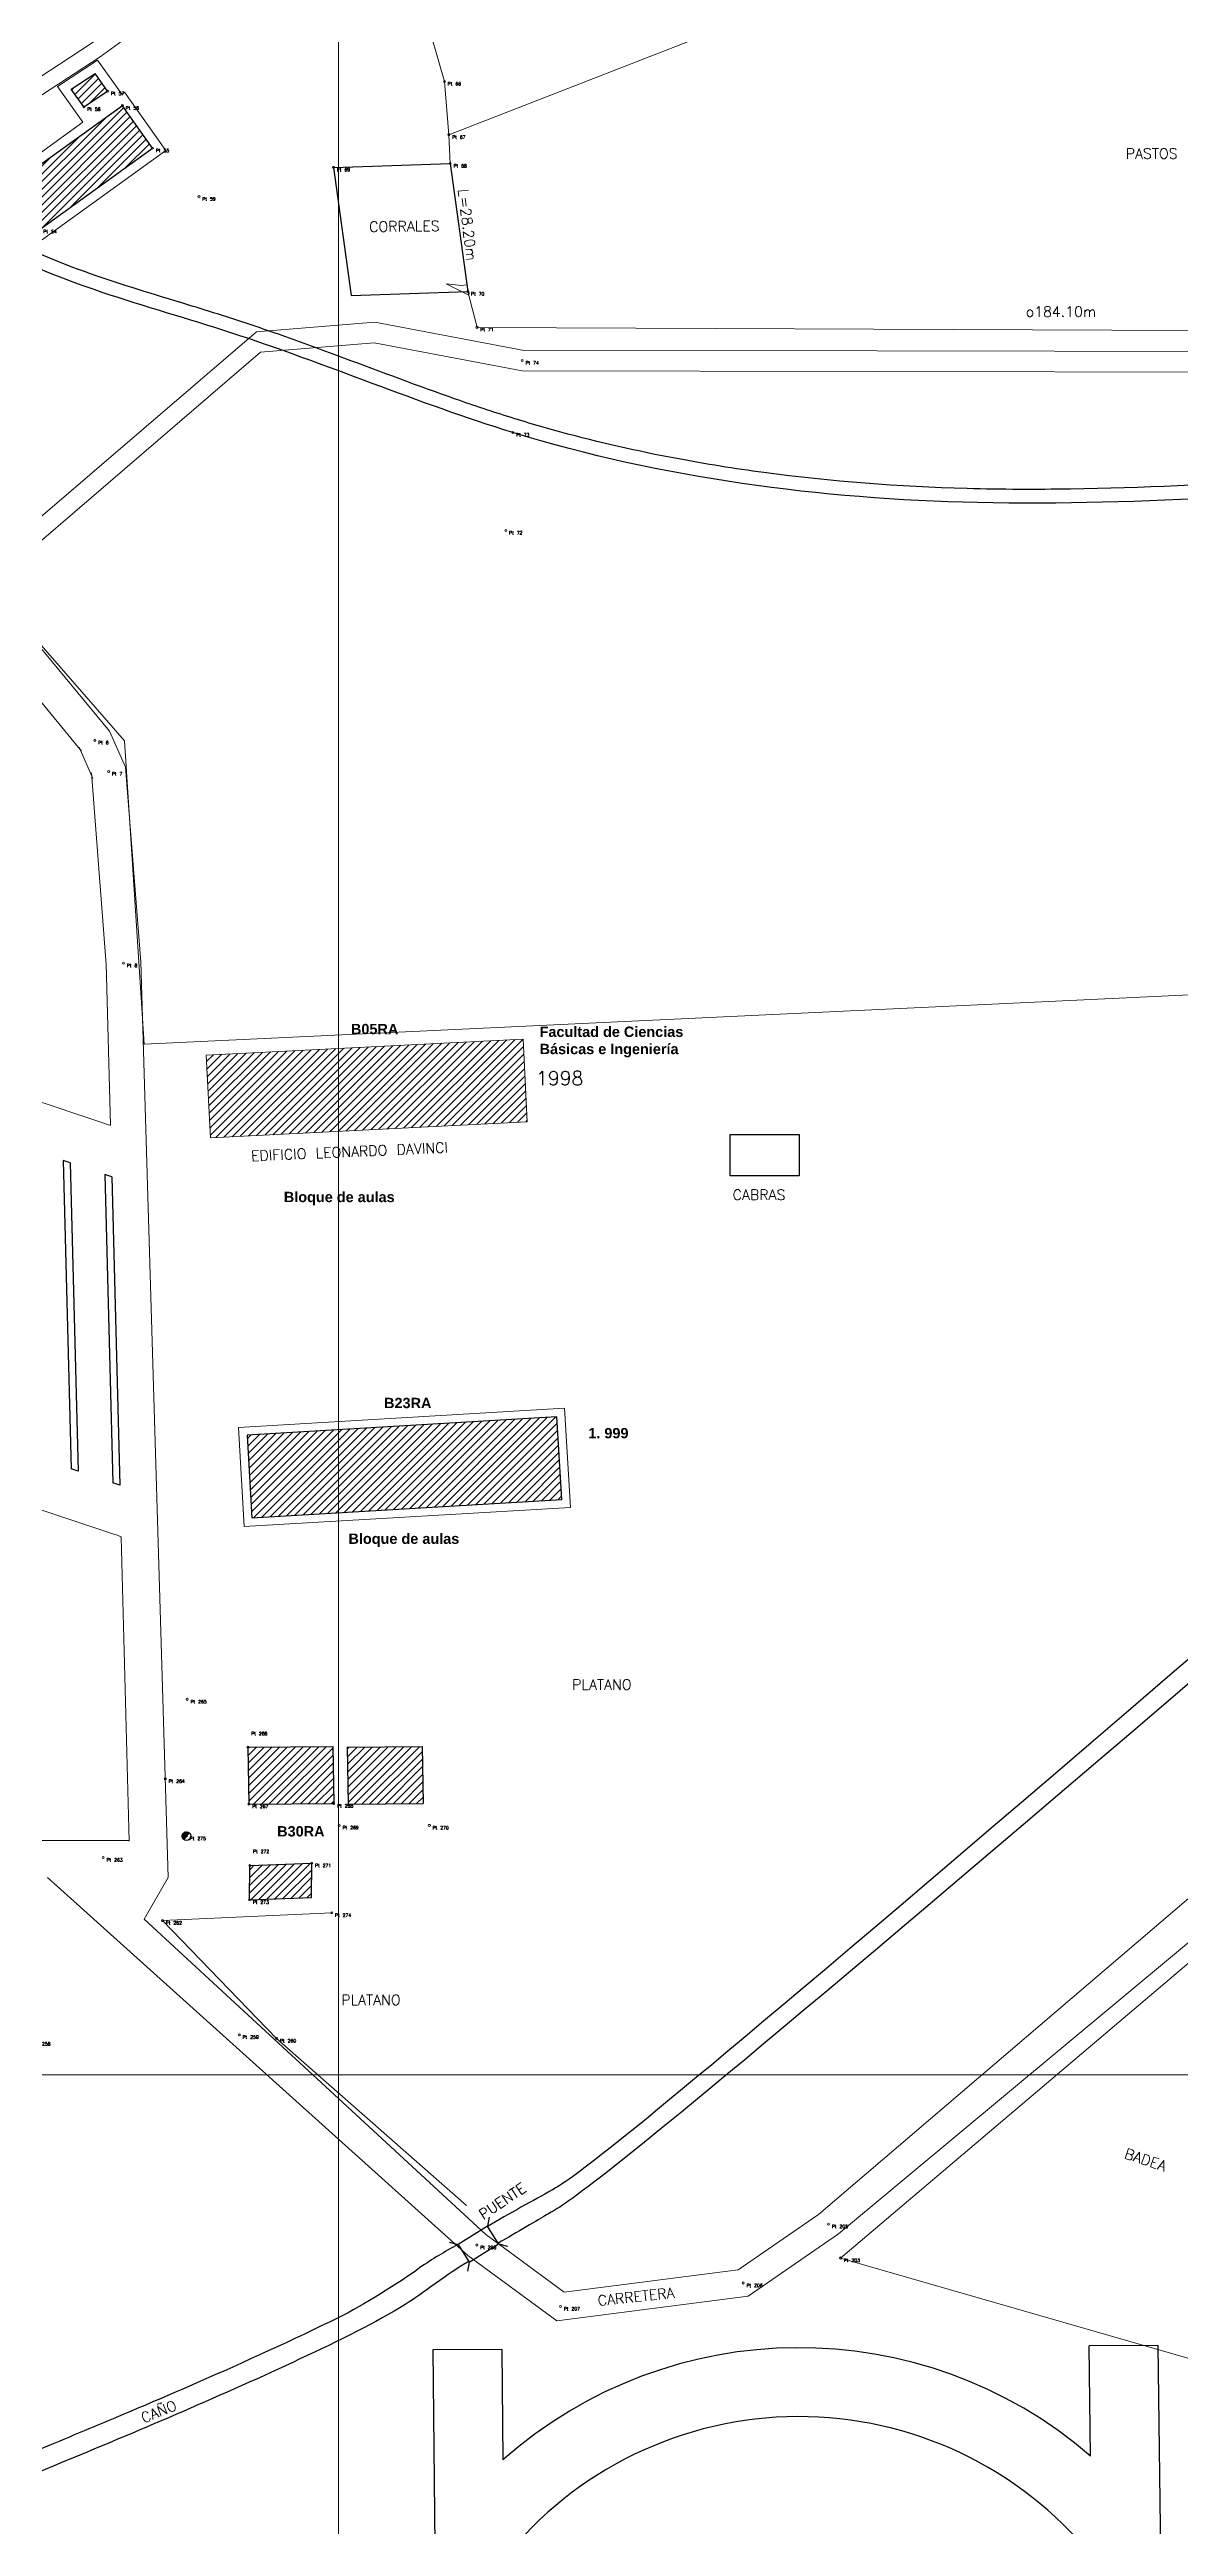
# Model space of a CAD drawing. Header units: metres. Extents: x -38 to 1057472, y -19 to 977469.
# Drawn here: x 1054758.1 to 1054922.1, y 942134.5 to 942493.8 of the extents above; entities that cross this region are included whole.
import ezdxf

# ---------------------------------------------------------------- set-up
doc = ezdxf.new("R2010")
doc.units = ezdxf.units.M
doc.header["$LTSCALE"] = 0.0005
for name, color, linetype, lineweight in [('ACHURADOS', 3, 'CONTINUOUS', 15), ('anden', 3, 'CONTINUOUS', 9), ('CASAS', 7, 'CONTINUOUS', 15), ('CAÑO', 5, 'CONTINUOUS', 25), ('cerca', 4, 'CERCA', 20), ('CONT-MNR', 44, 'CONTINUOUS', 15), ('COORD', 7, 'CONTINUOUS', 9), ('MURO', 7, 'CONTINUOUS', 30), ('puntos barcelona', 3, 'CONTINUOUS', 13), ('TEXTO', 7, 'CONTINUOUS', 15), ('textos', 7, 'CONTINUOUS', 15), ('via', 236, 'CONTINUOUS', 20)]:
    doc.layers.add(name, color=color, linetype=linetype, lineweight=lineweight)
doc.layers.add('PASTOS', color=3, linetype='CONTINUOUS')
doc.styles.add('1.2mm1250', font='txt.shx', dxfattribs={"height": 0.5})
doc.styles.get("Standard").update_dxf_attribs({"font": 'txt.shx', "height": 1.5})
doc.linetypes.add('CERCA', pattern='A,19.873597,-1.500118,["x",Standard,S=1.5,R=0,X=0,Y=-0.44232],-2.673653,19.873597', length=43.920965)
pattern_1 = [(45, (0, 0), (-0.561266007566822, 0.5612660075668221), [])]

# ---------------------------------------------------------------- blocks, each defined once
blk = doc.blocks.new('poste')
at = {"layer": 'MURO'}
for p, q in [((-0.3186472421512008, 0.02964845451060683), (-0.1010456285439432, 0.3036525591742247)), ((-0.3169847764074802, -0.04399712837766856), (-0.02893716748803854, 0.3187126230914146)), ((-0.3018932999111712, -0.1061863044742495), (0.03505399194546044, 0.3180979619501159)), ((-0.2782940501347184, -0.1580111305229366), (0.09087696252390742, 0.3068492682650685)), ((-0.2518935832194984, -0.1973948288941756), (0.1352165041025728, 0.2900544651784003)), ((-0.2226923506241292, -0.2298330104677007), (0.1734253247268498, 0.2689586445922032)), ((-0.1895442169625312, -0.2578528369776905), (0.2082244970370084, 0.2430178071372211))]:
    blk.add_line(p, q, dxfattribs=at)
blk.add_circle((0, 0), 0.3200235862362424, dxfattribs=at)

msp = doc.modelspace()

# ---------------------------------------------------------------- hatches: boundary and pattern name
at = {"layer": 'ACHURADOS'}
h = msp.add_hatch(dxfattribs=at)
h.set_pattern_fill('ANSI31', color=256, scale=0.25, style=0)
h.set_pattern_definition(pattern_1)
h.paths.add_polyline_path([(1054826.783051283, 942350.2230800996), (1054780.84231292, 942347.888865308), (1054781.451238518, 942335.9043248656), (1054827.39197688, 942338.2385396573)])
h = msp.add_hatch(dxfattribs=at)
h.set_pattern_fill('ANSI31', color=256, scale=0.25, style=0)
h.set_pattern_definition(pattern_1)
h.paths.add_polyline_path([(1054831.678769187, 942295.4166855129), (1054786.75608877, 942292.7798722627), (1054787.45923897, 942280.8004908182), (1054832.381919387, 942283.4373040684)])
h = msp.add_hatch(dxfattribs=at)
h.set_pattern_fill('ANSI31', color=256, scale=0.25, style=0)
h.set_pattern_definition(pattern_1)
h.paths.add_polyline_path([(1054799.19, 942247.6100000001), (1054787.029996832, 942247.5309747966, -0.4111564688529659), (1054786.882542008, 942247.3800215409), (1054787.017457992, 942239.4199784591, -0.4172772784885627), (1054787.169996832, 942239.2709747966), (1054799.180003168, 942239.3490252034, -0.4111564688529659), (1054799.327457992, 942239.4999784591)])
h.paths.add_polyline_path([(1054812.165154062, 942247.6007120145), (1054801.284342832, 942247.5299999998), (1054801.424342833, 942239.2699999999), (1054812.305154062, 942239.3407120142)])
h.paths.add_polyline_path([(1054796.128800038, 942230.5600047997, -0.4008613252653057), (1054795.98010716, 942230.7043310828), (1054787.28989284, 942230.3756689172, -0.4276930654185087), (1054787.138800038, 942230.2200047998), (1054787.101199962, 942225.5199952002, -0.4008613252653057), (1054787.24989284, 942225.3756689172), (1054796.09, 942225.7099999998)])
at = {"layer": 'anden'}
h = msp.add_hatch(dxfattribs=at)
h.set_pattern_fill('ANSI31', color=256, scale=0.25, style=0)
h.set_pattern_definition([(45, (1054752.34, 942467.69), (-0.561266007566822, 0.5612660075668221), [])])
h.paths.add_polyline_path([(1054768.67, 942485.61), (1054752.34, 942473.83), (1054756.73, 942467.69), (1054773.04, 942479.44)])
h.paths.add_polyline_path([(1054763.08, 942485.43), (1054761.259360973, 942488.0005589924), (1054764.709360973, 942490.2805589923), (1054766.53, 942487.71)])

# ---------------------------------------------------------------- linework, layer by layer
for p, q in [((1054759.281171916, 942488.3713363183), (1054765.068361046, 942492.1959134822)), ((1054768.564299354, 942487.2600005841), (1054765.068361046, 942492.1959134822)), ((1054762.9412419, 942483.2036860209), (1054759.281171916, 942488.3713363183)), ((1054768.996248469, 942487.5715964553), (1054768.564299354, 942487.2600005838)), ((1054774.985159324, 942479.1158573326), (1054768.996248469, 942487.5715964553)), ((1054762.9412419, 942483.2036860208), (1054750.39031384, 942474.1498016032)), ((1054756.408334214, 942465.7327981644), (1054774.985159324, 942479.1158573326))]:
    msp.add_line(p, q, dxfattribs=at)
at = {"layer": 'anden', "flags": 128}
for points in [[(1054713.319215754, 942429.4162948317), (1054717.439142703, 942443.4703562738), (1054738.648017836, 942459.8659990625), (1054734.670034672, 942464.8955783675), (1054740.13793295, 942478.8959052037), (1054753.457914041, 942487.633427164), (1054764.131370953, 942494.6066306137), (1054776.911561922, 942503.9144851556), (1054793.851627314, 942514.5706793553), (1054806.686204524, 942522.3810243694), (1054822.403931166, 942531.2148580846), (1054851.425121754, 942547.514767672), (1054866.159201101, 942557.6051127337), (1054881.548126766, 942568.1187476517), (1054898.234513262, 942579.566029126), (1054917.910962515, 942592.8960368646), (1054932.849905741, 942603.0563989015), (1054948.36478891, 942613.5963064416), (1054961.349284775, 942624.5757785625), (1054976.153683021, 942637.1503791595), (1054976.153683021, 942637.1503791595), (1054983.837397896, 942636.2462417124), (1055011.233506423, 942656.6692196431)], [(1054742.013278898, 942477.3753912993), (1054754.717665707, 942485.7091012332), (1054765.438219703, 942492.7130742408), (1054778.202408798, 942502.0092745653), (1054795.061853875, 942512.6147543367), (1054807.847822385, 942520.3955190453), (1054823.530816067, 942529.2098317955), (1054852.640456047, 942545.559419358), (1054867.457717987, 942555.7067303858), (1054882.847415548, 942566.2208926596), (1054899.530084375, 942577.665623719), (1054919.202703877, 942590.9930369542), (1054934.143382501, 942601.1545792803), (1054949.757408036, 942611.7618379641), (1054962.836309676, 942622.8211380269), (1054976.867409212, 942634.7389120334)]]:
    msp.add_lwpolyline(points, dxfattribs=at)
msp.add_lwpolyline([(1054785.487835605, 942293.9074953874), (1054786.331615845, 942279.5322376536), (1054833.650172552, 942282.3096809437), (1054832.806392312, 942296.6849386772)], close=True, dxfattribs=at)
at = {"layer": 'CASAS'}
for p, q in [((1054826.783051283, 942350.2230800996), (1054780.84231292, 942347.8888653081)), ((1054827.39197688, 942338.2385396572), (1054826.783051283, 942350.2230800996)), ((1054780.84231292, 942347.8888653081), (1054781.451238518, 942335.9043248657)), ((1054781.451238518, 942335.9043248657), (1054827.39197688, 942338.2385396572))]:
    msp.add_line(p, q, dxfattribs=at)
at = {"layer": 'CAÑO'}
for points, knots in [([(1055160.530482316, 942437.1116453735), (1055140.696030527, 942437.4017804466), (1055104.141528737, 942437.9669427185), (1055039.105302053, 942432.0919620462), (1054969.488435172, 942432.3836251129), (1054894.269898916, 942425.3874058197), (1054832.333522651, 942433.4315996608), (1054786.438206923, 942453.2943615485), (1054750.871390779, 942461.7124009233), (1054734.685830375, 942475.757314397), (1054728.375454885, 942481.233101181)], [146.0442813921842, 146.0442813921842, 146.0442813921842, 146.0442813921842, 205.5195640687543, 255.6781018814333, 341.7348831444048, 414.0897834102459, 482.2627106526586, 525.6279267074915, 564.407364697077, 589.1879452300668, 589.1879452300668, 589.1879452300668, 589.1879452300668]), ([(1055160.559734855, 942439.1114314343), (1055148.359781343, 942439.289890332), (1055136.146710395, 942439.4749522822), (1055117.457704034, 942439.3567991557), (1055110.986074457, 942439.2423195489), (1055100.093918767, 942438.8582848109), (1055095.674753151, 942438.6439247828), (1055086.850029557, 942438.1366898566), (1055082.442558039, 942437.8457415291), (1055069.231939264, 942436.9376591524), (1055060.440570792, 942436.285420026), (1055036.18567196, 942434.9156939591), (1055020.67321811, 942434.548447052), (1054997.815993655, 942434.0058746923), (1054990.488581109, 942433.8315819198), (1054978.180482649, 942433.448012643), (1054973.200659293, 942433.2678670421), (1054963.035030504, 942432.8146720097), (1054957.851763068, 942432.5306036214), (1054947.501347633, 942431.9206876032), (1054942.331944819, 942431.5967952778), (1054926.833998056, 942430.6827424994), (1054916.515761852, 942430.1504227743), (1054901.18615418, 942429.9236213792), (1054896.179274263, 942429.9389518307), (1054881.316396507, 942430.3491980012), (1054871.447351371, 942431.089741807), (1054857.464239041, 942432.9608795958), (1054853.265123612, 942433.6310406028), (1054843.416036077, 942435.48191411), (1054837.791121578, 942436.7596282315), (1054829.495049717, 942439.0150241554), (1054826.766617248, 942439.8195845399), (1054821.343553774, 942441.5451618801), (1054818.645788951, 942442.4635342392), (1054810.56659068, 942445.3224173998), (1054805.199336559, 942447.3669504934), (1054796.965670419, 942450.4226490892), (1054794.138626463, 942451.4575892995), (1054788.95692656, 942453.2777359457), (1054786.608034686, 942454.0742240209), (1054781.876828388, 942455.5948681093), (1054779.503557878, 942456.320582927), (1054772.408237814, 942458.483177741), (1054767.710732228, 942459.9062714407), (1054758.634799263, 942463.1731594321), (1054754.257593731, 942465.0165119553), (1054748.903518526, 942467.9844816765), (1054747.674500242, 942468.7229739995), (1054745.247477437, 942470.2855275753), (1054744.051213362, 942471.1075063831), (1054740.501844923, 942473.6727878632), (1054738.188267213, 942475.5155841454), (1054733.817482257, 942479.1589958805), (1054731.756770448, 942480.9469888546), (1054729.686244558, 942482.7436740634)], [146.0442813921842, 146.0442813921842, 146.0442813921842, 146.0442813921842, 182.6289222247732, 182.6289222247732, 202.0003552616796, 202.0003552616796, 215.2292824549014, 215.2292824549014, 228.4582096481231, 228.4582096481231, 254.9160640345667, 254.9160640345667, 301.5222300961162, 301.5222300961162, 323.4933156545816, 323.4933156545816, 338.4197223077077, 338.4197223077077, 353.9642305278345, 353.9642305278345, 369.5087387479613, 369.5087387479613, 400.5977551882149, 400.5977551882149, 415.6726326825115, 415.6726326825115, 445.3087668761859, 445.3087668761859, 458.1126913258112, 458.1126913258112, 475.5515266925874, 475.5515266925874, 484.198715178282, 484.198715178282, 492.8459036639766, 492.8459036639766, 510.1402806353658, 510.1402806353658, 519.1126940625825, 519.1126940625825, 526.4429239717829, 526.4429239717829, 533.7731538809833, 533.7731538809833, 548.4336136993841, 548.4336136993841, 563.0940735177849, 563.0940735177849, 567.5848243101336, 567.5848243101336, 572.0755751024824, 572.0755751024824, 581.0570766871798, 581.0570766871798, 589.1879452300668, 589.1879452300668, 589.1879452300668, 589.1879452300668]), ([(1055108.61, 942420.57), (1054840.337251859, 942187.5373662815), (1054835.214204593, 942185.6896823331), (1054828.526639641, 942181.9070493819), (1054824.586368123, 942179.7940523026), (1054821.609145485, 942177.9924985388)], [0, 0, 0, 0, 18.45634360225269, 18.45634360225269, 28.35287567389763, 28.35287567389763, 28.35287567389763, 28.35287567389763]), ([(1055109.94, 942417.88), (1054840.580098201, 942184.1437372577), (1054834.886924701, 942182.3654632319), (1054828.96579906, 942178.9906369617), (1054825.901581743, 942177.1834987552), (1054823.142601895, 942175.5419630746)], [0, 0, 0, 0, 23.26181542437614, 23.26181542437614, 29.17417918604814, 29.17417918604814, 29.17417918604814, 29.17417918604814]), ([(1054817.330181079, 942175.4042359439), (1054815.446736912, 942174.3270408153), (1054813.632102957, 942173.325831889), (1054808.934905896, 942169.9401383263), (1054803.446250149, 942166.4561715197), (1054793.283938863, 942161.496662407), (1054786.415965347, 942158.3619048636), (1054775.450865705, 942153.561817052), (1054771.40230482, 942151.8326337005), (1054763.582532993, 942148.5436033652), (1054759.814451151, 942146.9810860578), (1054753.419359662, 942144.3452421243), (1054750.799764364, 942143.2699365286), (1054745.547879316, 942141.1148030566), (1054742.917681185, 942140.0382652752), (1054735.003565928, 942136.8602479786), (1054729.700563354, 942134.812991158), (1054719.866151361, 942131.4388367776), (1054715.343704559, 942130.0496995487), (1054707.358254828, 942128.0357515947), (1054703.905954278, 942127.3069038786), (1054698.222008721, 942126.4011885073), (1054696.000011517, 942126.1216458344), (1054691.539899924, 942125.7203781256), (1054689.305546469, 942125.5985033464), (1054684.825740135, 942125.5010308771), (1054682.581222776, 942125.5254034136), (1054675.838534167, 942125.8022218106), (1054671.331067275, 942126.2585213555), (1054654.480469206, 942128.823418789), (1054642.137429474, 942132.4274190338), (1054625.513755553, 942138.5776843344), (1054621.0211821, 942140.3749780473), (1054612.125281731, 942144.1261874296), (1054607.731411534, 942146.0714566759), (1054600.904824334, 942149.2251920296), (1054598.439896592, 942150.3913035506), (1054594.107233862, 942152.4885905595), (1054592.233041164, 942153.4117744858), (1054588.973106588, 942155.0446687008), (1054587.583503151, 942155.7494329516), (1054585.565351452, 942156.7854104317), (1054584.933029579, 942157.111790552), (1054583.881679486, 942157.6574088343), (1054583.473760665, 942157.8705998746), (1054582.653215019, 942158.3072714477), (1054582.243583462, 942158.528463997), (1054581.016615646, 942159.2002453284), (1054580.201206401, 942159.6590383773), (1054577.762706924, 942161.0652785661), (1054576.147349524, 942162.0425935653), (1054571.332242045, 942165.0700638598), (1054568.163559487, 942167.2157899439), (1054562.556725737, 942171.1738617263), (1054560.10349204, 942172.9628725062), (1054556.917954887, 942175.3179448588), (1054556.163833021, 942175.8778563348), (1054554.862843189, 942176.8461813752), (1054554.318627113, 942177.2526100912), (1054553.212772674, 942178.0762385089), (1054552.658350855, 942178.4866780995), (1054550.990962948, 942179.7140229914), (1054549.873874418, 942180.5269546567), (1054546.509009117, 942182.9510457566), (1054544.247632186, 942184.5475050171), (1054537.432226269, 942189.2874678639), (1054532.846902858, 942192.3816127644), (1054519.151225942, 942201.5395843445), (1054510.100734816, 942207.4800690906), (1054500.66501576, 942214.1167456389), (1054499.7084105, 942214.7950722637), (1054497.737690994, 942216.2056216637), (1054496.72491344, 942216.9379201547), (1054495.108321742, 942218.120442104), (1054494.482156415, 942218.5796448423), (1054493.231348627, 942219.4904552236), (1054492.60408393, 942219.945433669), (1054490.717578481, 942221.3099363339), (1054489.453626722, 942222.2190296134), (1054485.649880348, 942224.9513003931), (1054483.098199574, 942226.7794933427), (1054475.451042338, 942232.3368939273), (1054470.363650163, 942236.1391817813), (1054458.722017182, 942245.6698165172), (1054452.303162305, 942251.5966319916), (1054444.460986218, 942260.6979414661), (1054442.475337156, 942263.197552474), (1054440.58758921, 942265.8131155026)], [33.72110221588213, 33.72110221588213, 33.72110221588213, 33.72110221588213, 41.18367447279978, 41.18367447279978, 52.54733990807333, 52.54733990807333, 75.27467077862042, 75.27467077862042, 88.45017263170891, 88.45017263170891, 100.5933391551914, 100.5933391551914, 108.980020824107, 108.980020824107, 117.3667024930227, 117.3667024930227, 134.140065830854, 134.140065830854, 148.293185843813, 148.293185843813, 158.9935829179499, 158.9935829179499, 165.8333976975678, 165.8333976975678, 172.6732124771858, 172.6732124771858, 179.5130272568037, 179.5130272568037, 193.1926568160396, 193.1926568160396, 230.6494300864008, 230.6494300864008, 244.6763708551406, 244.6763708551406, 258.7033116238803, 258.7033116238803, 266.7095382694046, 266.7095382694046, 272.8650868734612, 272.8650868734612, 277.4666180698069, 277.4666180698069, 279.5710186596634, 279.5710186596634, 280.9710342021057, 280.9710342021057, 282.3710497445481, 282.3710497445481, 285.1710808294328, 285.1710808294328, 290.7711429992021, 290.7711429992021, 301.9712673387407, 301.9712673387407, 310.8455368887169, 310.8455368887169, 313.6091466830568, 313.6091466830568, 315.6277337903725, 315.6277337903725, 317.6463208976881, 317.6463208976881, 321.6834951123193, 321.6834951123193, 329.7578435415819, 329.7578435415819, 345.906540400107, 345.906540400107, 378.2039341171572, 378.2039341171572, 381.8795301723547, 381.8795301723547, 385.8419184700526, 385.8419184700526, 388.270591015706, 388.270591015706, 390.6992635613594, 390.6992635613594, 395.5566086526662, 395.5566086526662, 405.2712988352797, 405.2712988352797, 424.7006792005067, 424.7006792005067, 451.1476536829285, 451.1476536829285, 460.620231873382, 460.620231873382, 460.620231873382, 460.620231873382]), ([(1054818.763167473, 942172.8733412147), (1054818.424281911, 942172.6594255066), (1054818.424281911, 942172.6594255066), (1054816.45886171, 942171.5204793725), (1054811.770171059, 942167.9780817502), (1054805.558352887, 942164.1211711233), (1054800.016194066, 942161.403486917), (1054783.23614781, 942153.550945414), (1054771.844918317, 942148.7163680022), (1054757.286873347, 942142.6918959211), (1054754.229423444, 942141.4351419804), (1054747.636546588, 942138.7289367476), (1054744.091982992, 942137.2714125479), (1054736.953822768, 942134.4176499948), (1054733.362464851, 942133.0229274175), (1054722.515091696, 942129.0705057692), (1054715.18558406, 942126.7433453017), (1054704.716255478, 942124.4268713021), (1054701.675309333, 942123.8703359289), (1054696.08568143, 942123.105630001), (1054693.542249023, 942122.8568754279), (1054688.452498032, 942122.5558110052), (1054685.903762134, 942122.5011656216), (1054678.253307287, 942122.601860913), (1054673.147504787, 942123.021748769), (1054655.02103574, 942125.5539135296), (1054642.064300265, 942129.2797546252), (1054624.797010066, 942135.6358631144), (1054620.206512308, 942137.4665131039), (1054610.00429486, 942141.7602197087), (1054604.425844035, 942144.2571129475), (1054593.42275595, 942149.444157769), (1054587.999671131, 942152.1361840684), (1054571.945420251, 942160.4807087067), (1054561.833272517, 942167.9026463657), (1054532.95434738, 942189.4483965281), (1054511.679586828, 942202.2475758892), (1054474.684669068, 942229.3796904216), (1054453.388816131, 942242.9502433413), (1054438.154991106, 942264.0574200656)], [32.21886548692478, 32.21886548692478, 32.21886548692478, 32.21886548692478, 32.50550032373344, 32.50550032373344, 41.74918522309075, 41.74918522309075, 60.23655502180536, 60.23655502180536, 97.21129461923456, 97.21129461923456, 107.0074148060765, 107.0074148060765, 118.2887770053055, 118.2887770053055, 129.5701392045345, 129.5701392045345, 152.1328636029924, 152.1328636029924, 161.2862239549887, 161.2862239549887, 168.8468445397889, 168.8468445397889, 176.4074651245892, 176.4074651245892, 191.5287062941896, 191.5287062941896, 230.2114609885172, 230.2114609885172, 244.4004616162067, 244.4004616162067, 262.1356937647752, 262.1356937647752, 279.8709259133436, 279.8709259133436, 315.3413902104804, 315.3413902104804, 386.2823188047541, 386.2823188047541, 460.620231873382, 460.620231873382, 460.620231873382, 460.620231873382])]:
    msp.add_open_spline(points, degree=3, knots=knots, dxfattribs=at)
at = {"layer": 'cerca'}
for p, q in [((1054805.94, 942521.94), (1054815.37, 942489.13)), ((1054815.37, 942489.13), (1054816.02, 942481.4)), ((1054816.02, 942481.4), (1054816.21, 942477.22)), ((1054818.76, 942458.66), (1054820.1, 942453.46)), ((1054768.984774509, 942393.4987458985), (1054747.691730125, 942417.9022203072)), ((1054768.984774509, 942393.4987458985), (1054771.838230465, 942349.5020407896)), ((1054964.171646161, 942358.5483840703), (1054771.838230465, 942349.5020407896)), ((1054774.48, 942222.37), (1054799.03, 942223.49)), ((1054791.04, 942205.28), (1054774.48, 942222.37)), ((1054818.597344548, 942181.0432773584), (1054791.04, 942205.28))]:
    msp.add_line(p, q, dxfattribs=at)
at = {"layer": 'cerca', "flags": 128}
for points in [[(1054820.1, 942453.46), (1055004.22, 942452.64), (1054942.99, 942530.87), (1054816.02, 942481.4)], [(1054936.978550137, 942154.9224063139), (1054872.83, 942173.43), (1054930.350714002, 942222.194634688)]]:
    msp.add_lwpolyline(points, dxfattribs=at)
at = {"layer": 'CONT-MNR', "elevation": 381, "flags": 128}
msp.add_lwpolyline([(1054817.832380489, 942459.5171432857), (1054818.596506418, 942459.632424754), (1054818.612919514, 942459.6349009502), (1054818.625789407, 942459.6368425937), (1054818.872590318, 942458.6893265678), (1054818.939545544, 942458.4322726135), (1054818.894000067, 942458.1399997401), (1054815.641598441, 942459.7600005501), (1054817.832380489, 942459.5171432857)], dxfattribs=at)
at = {"layer": 'COORD'}
for p, q in [((1054800, 942825.7941079187), (1054800, 941832.6157673172)), ((1054430.957893226, 942200), (1055320.968416888, 942200))]:
    msp.add_line(p, q, dxfattribs=at)
at = {"layer": 'MURO'}
for p, q in [((1054761.259360973, 942488.0005589924), (1054764.709360973, 942490.2805589923)), ((1054766.53, 942487.71), (1054764.709360973, 942490.2805589923)), ((1054768.67, 942485.61), (1054752.34, 942473.83)), ((1054763.08, 942485.43), (1054761.259360973, 942488.0005589924)), ((1054763.08, 942485.43), (1054766.53, 942487.71)), ((1054773.04, 942479.44), (1054768.67, 942485.61)), ((1054756.73, 942467.69), (1054773.04, 942479.44)), ((1054799.28, 942476.66), (1054816.21, 942477.22)), ((1054799.28, 942476.66), (1054801.83, 942458.1000000001)), ((1054816.21, 942477.22), (1054818.76, 942458.66)), ((1054801.83, 942458.1000000001), (1054818.76, 942458.66)), ((1054856.81208557, 942336.406343901, 402.1942), (1054866.81208557, 942336.406343901, 402.1942)), ((1054856.81208557, 942330.406343901, 402.1942), (1054856.81208557, 942336.406343901, 402.1942)), ((1054866.81208557, 942336.406343901, 402.1942), (1054866.81208557, 942330.406343901, 402.1942)), ((1054760.075230689, 942332.6118559081), (1054761.245176203, 942287.8789288984)), ((1054761.0843842, 942332.2749456987, 402.4346), (1054760.075230689, 942332.6118559082, 402.4346)), ((1054761.0843842, 942332.2749456984), (1054762.254329715, 942287.5420186887)), ((1054766.130151757, 942330.5903946514), (1054767.300097272, 942285.8574676419)), ((1054767.139305269, 942330.2534844419, 402.4346), (1054766.130151757, 942330.5903946515, 402.4346)), ((1054866.81208557, 942330.406343901, 402.1942), (1054856.81208557, 942330.406343901, 402.1942)), ((1054767.139305269, 942330.2534844421), (1054768.309250783, 942285.5205574324)), ((1054762.254329715, 942287.5420186887, 398.8297), (1054761.245176203, 942287.8789288984, 398.8297)), ((1054768.309250783, 942285.5205574323, 398.8297), (1054767.300097272, 942285.857467642, 398.8297)), ((1054786.88, 942247.53), (1054799.19, 942247.61)), ((1054786.88, 942247.53), (1054787.02, 942239.27)), ((1054799.19, 942247.61), (1054799.33, 942239.35)), ((1054801.284342832, 942247.53), (1054812.165154062, 942247.6007120144)), ((1054801.284342832, 942247.53), (1054801.424342833, 942239.27)), ((1054812.165154062, 942247.6007120146), (1054812.305154062, 942239.3407120146)), ((1054787.02, 942239.27), (1054799.33, 942239.35)), ((1054801.424342833, 942239.27), (1054812.305154061, 942239.3407120145)), ((1054787.1, 942225.37), (1054787.14, 942230.37)), ((1054787.14, 942230.37), (1054796.13, 942230.71)), ((1054796.09, 942225.71), (1054796.13, 942230.71)), ((1054787.1, 942225.37), (1054796.09, 942225.71)), ((1054821.875337884, 942179.3528818662), (1054821.617499681, 942178.0351928797)), ((1054816.073114487, 942175.7314067073), (1054817.372504706, 942175.3932205735)), ((1054818.95768809, 942172.8462235889), (1054818.699849887, 942171.5285346024)), ((1054823.202683064, 942175.4881958951), (1054824.502073284, 942175.1500097613))]:
    msp.add_line(p, q, dxfattribs=at)
at = {"layer": 'MURO', "flags": 128}
for points in [[(1054786.75608877, 942292.7798722629), (1054787.45923897, 942280.8004908181), (1054832.381919387, 942283.4373040682), (1054831.678769187, 942295.4166855128)], [(1054817.372504706, 942175.3932205735), (1054818.95768809, 942172.8462235889), (1054823.202683064, 942175.4881958951), (1054821.617499681, 942178.0351928797)]]:
    msp.add_lwpolyline(points, close=True, dxfattribs=at)
at = {"layer": 'MURO'}
msp.add_arc((1054823.864186435, 942144.155240443), 1.164153218269348e-10, 153.434948822922, 326.4724327597773, dxfattribs=at)
at = {"layer": 'PASTOS'}
for p, q in [((1054823.696330314, 942160.1544994683), (1054813.696442493, 942160.0913511451)), ((1054813.696442493, 942160.0913511452), (1054815.39603543, 941998.0941143896)), ((1054823.696330314, 942160.1544994685), (1054823.864186435, 942144.1552404431)), ((1054918.88725358, 942160.7556209319), (1054908.887232399, 942160.6924717665)), ((1054909.094536643, 942144.6934618518), (1054908.887232399, 942160.6924717664)), ((1054920.970233101, 941999.9986132708), (1054918.88725358, 942160.7556209319))]:
    msp.add_line(p, q, dxfattribs=at)
for radius, start, end in [(64.75382506797118, 49.20488301200885, 131.5187419684277), (54.75382506797118, 39.09401785253569, 141.3694312785499)]:
    msp.add_arc((1054866.78723088, 942095.6715306379), radius, start, end, dxfattribs=at)
at = {"layer": 'puntos barcelona', "linetype": 'Continuous'}
for p, q in [((1054815.37001, 942489.13), (1054815.36999, 942489.13)), ((1054815.37, 942489.13001), (1054815.37, 942489.12999)), ((1054763.08001, 942485.43), (1054763.07999, 942485.43)), ((1054763.08, 942485.43001), (1054763.08, 942485.4299900001)), ((1054766.53001, 942487.71), (1054766.52999, 942487.71)), ((1054766.53, 942487.7100099999), (1054766.53, 942487.70999)), ((1054768.67001, 942485.61), (1054768.66999, 942485.61)), ((1054768.67, 942485.61001), (1054768.67, 942485.60999)), ((1054816.02001, 942481.4), (1054816.01999, 942481.4)), ((1054816.02, 942481.40001), (1054816.02, 942481.3999900001)), ((1054773.04001, 942479.44), (1054773.03999, 942479.44)), ((1054773.04, 942479.4400099999), (1054773.04, 942479.43999)), ((1054799.28001, 942476.66), (1054799.27999, 942476.66)), ((1054799.28, 942476.66001), (1054799.28, 942476.6599900001)), ((1054816.21001, 942477.22), (1054816.20999, 942477.22)), ((1054816.21, 942477.2200099999), (1054816.21, 942477.21999)), ((1054779.78001, 942472.41), (1054779.77999, 942472.41)), ((1054779.78, 942472.41001), (1054779.78, 942472.4099900001)), ((1054818.76001, 942458.66), (1054818.75999, 942458.66)), ((1054818.76, 942458.66001), (1054818.76, 942458.6599900001)), ((1054820.10001, 942453.46), (1054820.09999, 942453.46)), ((1054820.1, 942453.4600099999), (1054820.1, 942453.45999)), ((1054826.66001, 942448.64), (1054826.65999, 942448.64)), ((1054826.66, 942448.64001), (1054826.66, 942448.63999)), ((1054825.29001, 942438.2), (1054825.28999, 942438.2)), ((1054825.29, 942438.2000099999), (1054825.29, 942438.19999)), ((1054824.27001, 942424), (1054824.26999, 942424)), ((1054824.27, 942424.00001), (1054824.27, 942423.99999)), ((1054764.67001, 942393.56), (1054764.66999, 942393.56)), ((1054764.67, 942393.56001), (1054764.67, 942393.5599900001)), ((1054766.67001, 942389.03), (1054766.66999, 942389.03)), ((1054766.67, 942389.03001), (1054766.67, 942389.0299900001)), ((1054768.83001, 942361.23), (1054768.82999, 942361.23)), ((1054768.83, 942361.2300099999), (1054768.83, 942361.22999)), ((1054778.07001, 942254.46), (1054778.06999, 942254.46)), ((1054778.07, 942254.4600099999), (1054778.07, 942254.45999)), ((1054786.88001, 942247.53), (1054786.87999, 942247.53)), ((1054786.88, 942247.53001), (1054786.88, 942247.5299900001)), ((1054774.89001, 942242.93), (1054774.88999, 942242.93)), ((1054774.89, 942242.93001), (1054774.89, 942242.9299900001)), ((1054787.02001, 942239.27), (1054787.01999, 942239.27)), ((1054787.02, 942239.27001), (1054787.02, 942239.2699900001)), ((1054799.33001, 942239.35), (1054799.32999, 942239.35)), ((1054799.33, 942239.3500099999), (1054799.33, 942239.34999)), ((1054777.96001, 942234.62), (1054777.95999, 942234.62)), ((1054777.96, 942234.62001), (1054777.96, 942234.61999)), ((1054800.12001, 942236.19), (1054800.11999, 942236.19)), ((1054800.12, 942236.1900099999), (1054800.12, 942236.18999)), ((1054813.18001, 942236.18), (1054813.17999, 942236.18)), ((1054813.18, 942236.18001), (1054813.18, 942236.1799900001)), ((1054765.89001, 942231.51), (1054765.88999, 942231.51)), ((1054765.89, 942231.51001), (1054765.89, 942231.50999)), ((1054787.14001, 942230.37), (1054787.13999, 942230.37)), ((1054787.14, 942230.37001), (1054787.14, 942230.36999)), ((1054796.13001, 942230.71), (1054796.12999, 942230.71)), ((1054796.13, 942230.7100099999), (1054796.13, 942230.70999)), ((1054787.10001, 942225.37), (1054787.09999, 942225.37)), ((1054787.1, 942225.37001), (1054787.1, 942225.36999)), ((1054799.03001, 942223.49), (1054799.02999, 942223.49)), ((1054799.03, 942223.49001), (1054799.03, 942223.48999)), ((1054774.48001, 942222.37), (1054774.47999, 942222.37)), ((1054774.48, 942222.37001), (1054774.48, 942222.36999)), ((1054785.62001, 942205.81), (1054785.61999, 942205.81)), ((1054785.62, 942205.81001), (1054785.62, 942205.8099900001)), ((1054791.04001, 942205.28), (1054791.03999, 942205.28)), ((1054791.04, 942205.28001), (1054791.04, 942205.2799900001)), ((1054871.08001, 942178.34), (1054871.07999, 942178.34)), ((1054871.08, 942178.3400099999), (1054871.08, 942178.33999)), ((1054820.08001, 942175.31), (1054820.07999, 942175.31)), ((1054820.08, 942175.31001), (1054820.08, 942175.3099900001)), ((1054872.83001, 942173.43), (1054872.82999, 942173.43)), ((1054872.83, 942173.43001), (1054872.83, 942173.4299900001)), ((1054858.70001, 942169.8), (1054858.69999, 942169.8)), ((1054858.7, 942169.80001), (1054858.7, 942169.7999900001)), ((1054832.21001, 942166.4), (1054832.20999, 942166.4)), ((1054832.21, 942166.40001), (1054832.21, 942166.3999900001))]:
    msp.add_line(p, q, dxfattribs=at)
for centre in [(1054815.37, 942489.13), (1054763.08, 942485.43), (1054766.53, 942487.71), (1054768.67, 942485.61), (1054816.02, 942481.4), (1054773.04, 942479.44), (1054799.28, 942476.66), (1054816.21, 942477.22), (1054779.78, 942472.41), (1054818.76, 942458.66), (1054820.1, 942453.46), (1054826.66, 942448.64), (1054825.29, 942438.2), (1054824.27, 942424), (1054764.67, 942393.56), (1054766.67, 942389.03), (1054768.83, 942361.23), (1054778.07, 942254.46), (1054786.88, 942247.53), (1054774.89, 942242.93), (1054787.02, 942239.27), (1054799.33, 942239.35), (1054777.96, 942234.62), (1054800.12, 942236.19), (1054813.18, 942236.18), (1054765.89, 942231.51), (1054787.14, 942230.37), (1054796.13, 942230.71), (1054787.1, 942225.37), (1054799.03, 942223.49), (1054774.48, 942222.37), (1054785.62, 942205.81), (1054791.04, 942205.28), (1054871.08, 942178.34), (1054820.08, 942175.31), (1054872.83, 942173.43), (1054858.7, 942169.8), (1054832.21, 942166.4)]:
    msp.add_circle(centre, 0.15, dxfattribs=at)
at = {"layer": 'textos', "flags": 128}
msp.add_lwpolyline([(1054779.0980471, 942153.2007407441, 0, 0, 0), (1054782.985904122, 942154.7715443531, 0.4341433406807482, 0, 0), (1054784.595048734, 942155.4216840437, 0, 0, 0)], format="xyseb", dxfattribs=at)
at = {"layer": 'via'}
for p, q in [((1054826.662694735, 942450.1399975795), (1054965.822694736, 942449.8899975795)), ((1054826.657305264, 942447.1400024205), (1054965.817305265, 942446.8900024205)), ((1054745.450530781, 942413.074890259), (1054762.736121868, 942391.9756656374)), ((1054762.382979763, 942392.550278041), (1054764.382979763, 942388.020278041)), ((1054764.177512197, 942388.8363390772), (1054766.337512197, 942361.0363390772)), ((1054766.330854602, 942361.1646373211), (1054766.943040644, 942337.7576724541, 401.4162511701725)), ((1054771.322487803, 942361.4236609228), (1054775.320924942, 942228.6169798597)), ((1054765.977012325, 942338.0213227334, 402.4346000000078), (1054754.834751556, 942341.7412140748, 402.4345999999932)), ((1054767.590428731, 942278.3807374161, 398.8297000000166), (1054756.394120222, 942282.1186728264, 398.8297000000166)), ((1054768.50673446, 942277.9697588722, 397.8724544984434), (1054769.658939199, 942233.9151513238)), ((1054961.515147877, 942258.2735230293), (1054869.615875863, 942179.7597098162)), ((1054945.686478031, 942237.8514689491), (1054872.544124137, 942176.9202901836)), ((1054769.657250919, 942233.979702777), (1054678.09, 942233.95)), ((1054818.760594973, 942173.7975848156), (1054757.824963307, 942228.611304483)), ((1054775.320924942, 942228.6169798597), (1054771.803381006, 942222.5662711258)), ((1054821.399405027, 942176.8224151847), (1054771.803381007, 942222.5662711257)), ((1054869.615875863, 942179.7597098162), (1054857.963919135, 942171.7219302963)), ((1054832.749079357, 942168.4855975198), (1054821.399405027, 942176.8224151847)), ((1054872.544124137, 942176.9202901836), (1054859.436080865, 942167.8780697038)), ((1054831.670920644, 942164.3144024803), (1054818.760594973, 942173.7975848156)), ((1054857.963919135, 942171.7219302963), (1054832.749079357, 942168.4855975198)), ((1054859.436080865, 942167.8780697038), (1054831.670920644, 942164.3144024803))]:
    msp.add_line(p, q, dxfattribs=at)
at = {"layer": 'via', "flags": 128}
for points in [[(1054826.93808725, 942450.1139971104), (1054805.266633271, 942454.2025770671), (1054788.108272587, 942452.8059137672), (1054747.581407519, 942418.0506467648)], [(1054826.657305264, 942447.1400024205), (1054805.184324734, 942451.1911379786), (1054788.712503565, 942449.8503579046), (1054749.283512524, 942416.0366121604)], [(1054749.283512524, 942416.0366121604), (1054766.819561642, 942394.8810656781), (1054769.129421819, 942389.6492323754), (1054771.322487803, 942361.4236609228)]]:
    msp.add_lwpolyline(points, dxfattribs=at)
at = {"layer": 'via', "extrusion": (0.3161975568560017, 0.9471125120592694, 0.05474481289652919)}
msp.add_arc((-702069.9133264858, -66817.90903426243, 1226036.586776946), 1, 90, 181.1390155040247, dxfattribs=at)
at = {"layer": 'via', "extrusion": (-0.3149700858983007, -0.9434358451785771, 0.1035502342894553)}
msp.add_arc((702090.3302596014, 127534.6441456832, -1221158.14017571), 1, 2.153725472788095, 90, dxfattribs=at)

# ---------------------------------------------------------------- block references
at = {"layer": 'MURO', "xscale": 2, "yscale": 2, "zscale": 2}
msp.add_blockref('poste', (1054777.96, 942234.62), dxfattribs=at)

# ---------------------------------------------------------------- texts
at = {"layer": 'anden', "insert": (1054828.659678576, 942345.5565612762), "char_height": 2, "width": 12.79675405449234, "attachment_point": 1, "style": '1.2mm1250'}
msp.add_mtext('1998', dxfattribs=at)
at = {"layer": 'puntos barcelona', "color": 3}
for s, p in [('Pt 66', (1054815.85, 942488.554)), ('Pt 58', (1054763.56, 942484.854)), ('Pt 57', (1054767.01, 942487.134)), ('Pt 56', (1054769.15, 942485.034)), ('Pt 67', (1054816.5, 942480.824)), ('Pt 55', (1054773.52, 942478.864)), ('Pt 69', (1054799.76, 942476.084)), ('Pt 68', (1054816.69, 942476.644)), ('Pt 59', (1054780.26, 942471.834)), ('Pt 54', (1054757.21, 942467.114)), ('Pt 70', (1054819.24, 942458.084)), ('Pt 71', (1054820.58, 942452.884)), ('Pt 74', (1054827.14, 942448.064)), ('Pt 73', (1054825.77, 942437.624)), ('Pt 72', (1054824.75, 942423.424)), ('Pt 6', (1054765.15, 942392.984)), ('Pt 7', (1054767.15, 942388.454)), ('Pt 8', (1054769.31, 942360.654)), ('Pt 265', (1054778.55, 942253.884)), ('Pt 266', (1054787.36, 942249.2623167934)), ('Pt 264', (1054775.37, 942242.354)), ('Pt 267', (1054787.5, 942238.694)), ('Pt 268', (1054799.81, 942238.774)), ('Pt 275', (1054778.44, 942234.044)), ('Pt 269', (1054800.6, 942235.614)), ('Pt 270', (1054813.66, 942235.604)), ('Pt 263', (1054766.37, 942230.934)), ('Pt 272', (1054787.62, 942232.1697988062)), ('Pt 271', (1054796.61, 942230.134)), ('Pt 273', (1054787.58, 942224.794)), ('Pt 274', (1054799.51, 942222.914)), ('Pt 262', (1054774.96, 942221.794)), ('Pt 258', (1054755.9, 942204.254)), ('Pt 259', (1054786.1, 942205.234)), ('Pt 260', (1054791.52, 942204.704)), ('Pt 205', (1054871.56, 942177.764)), ('Pt 208', (1054820.56, 942174.734)), ('Pt 203', (1054873.31, 942172.854)), ('Pt 206', (1054859.18, 942169.224)), ('Pt 207', (1054832.69, 942165.824))]:
    msp.add_text(s, height=0.48, dxfattribs=at).set_placement(p)
at = {"layer": 'TEXTO', "style": '1.2mm1250'}
msp.add_text('L=28.20m', height=1.5, rotation=276.9670372845518, dxfattribs=at).set_placement((1054817.349226164, 942473.4427998452))
msp.add_text('o184.10m', height=1.5, dxfattribs=at).set_placement((1054899.679369534, 942454.9896771383))
at = {"layer": 'textos', "style": '1.2mm1250'}
for s, p in [('PASTOS', (1054914.178023003, 942477.9139271071)), ('CABRAS', (1054857.171513213, 942326.8953524376)), ('PLATANO', (1054833.899860078, 942255.8636439086)), ('PLATANO', (1054800.410771315, 942210.1156581992))]:
    msp.add_text(s, height=1.5, dxfattribs=at).set_placement(p)
for s, rotation, p in [('CORRALES', 0.7510643657064815, (1054804.464631541, 942467.3008580487)), ('EDIFICIO LEONARDO DAVINCI', 2.511550895920671, (1054787.35908471, 942332.5233460965)), ('BADEA', 341.5989757126257, (1054913.86836478, 942187.9509115333)), ('PUENTE', 33.88216893743878, (1054821.034522946, 942178.9353288686)), ('CARRETERA', 6.108207105631971, (1054837.693522379, 942166.4832881395)), ('CAÑO', 22.17353464282954, (1054771.756623876, 942149.4558248965))]:
    msp.add_text(s, height=1.5, rotation=rotation, dxfattribs=at).set_placement(p)
at = {"layer": 'textos', "char_height": 1.5, "attachment_point": 1, "style": '1.2mm1250'}
for s, insert, width in [('{\\fArial|b1|i0|c0|p34;B05RA}', (1054801.814745641, 942352.4335842083), 12.27410383988172), ('{\\fArial|b1|i0|c0|p34;Facultad de Ciencias \\PBásicas e Ingeniería}', (1054829.176118276, 942352.0419910345), 35.42389830597676), ('{\\fArial|b1|i0|c0|p34;\\PBloque de aulas}', (1054792.083245323, 942330.5792180848), 24.49599952949211), ('{\\fArial|b1|i0|c0|p34;B23RA}', (1054806.620068302, 942298.1972972957), 12.27410383988172), ('{\\fArial|b1|i0|c0|p34;1. 999}', (1054836.240327122, 942293.8203513147), 24.49599952949211), ('{\\fArial|b1|i0|c0|p34;Bloque de aulas}', (1054801.457144495, 942278.5131807196), 24.49599952949211), ('{\\fArial|b1|i0|c0|p34;B30RA}', (1054791.117114281, 942236.0702285578), 12.27410383988172)]:
    msp.add_mtext(s, dxfattribs=dict(at, insert=insert, width=width))

doc.saveas('drawing.dxf')
